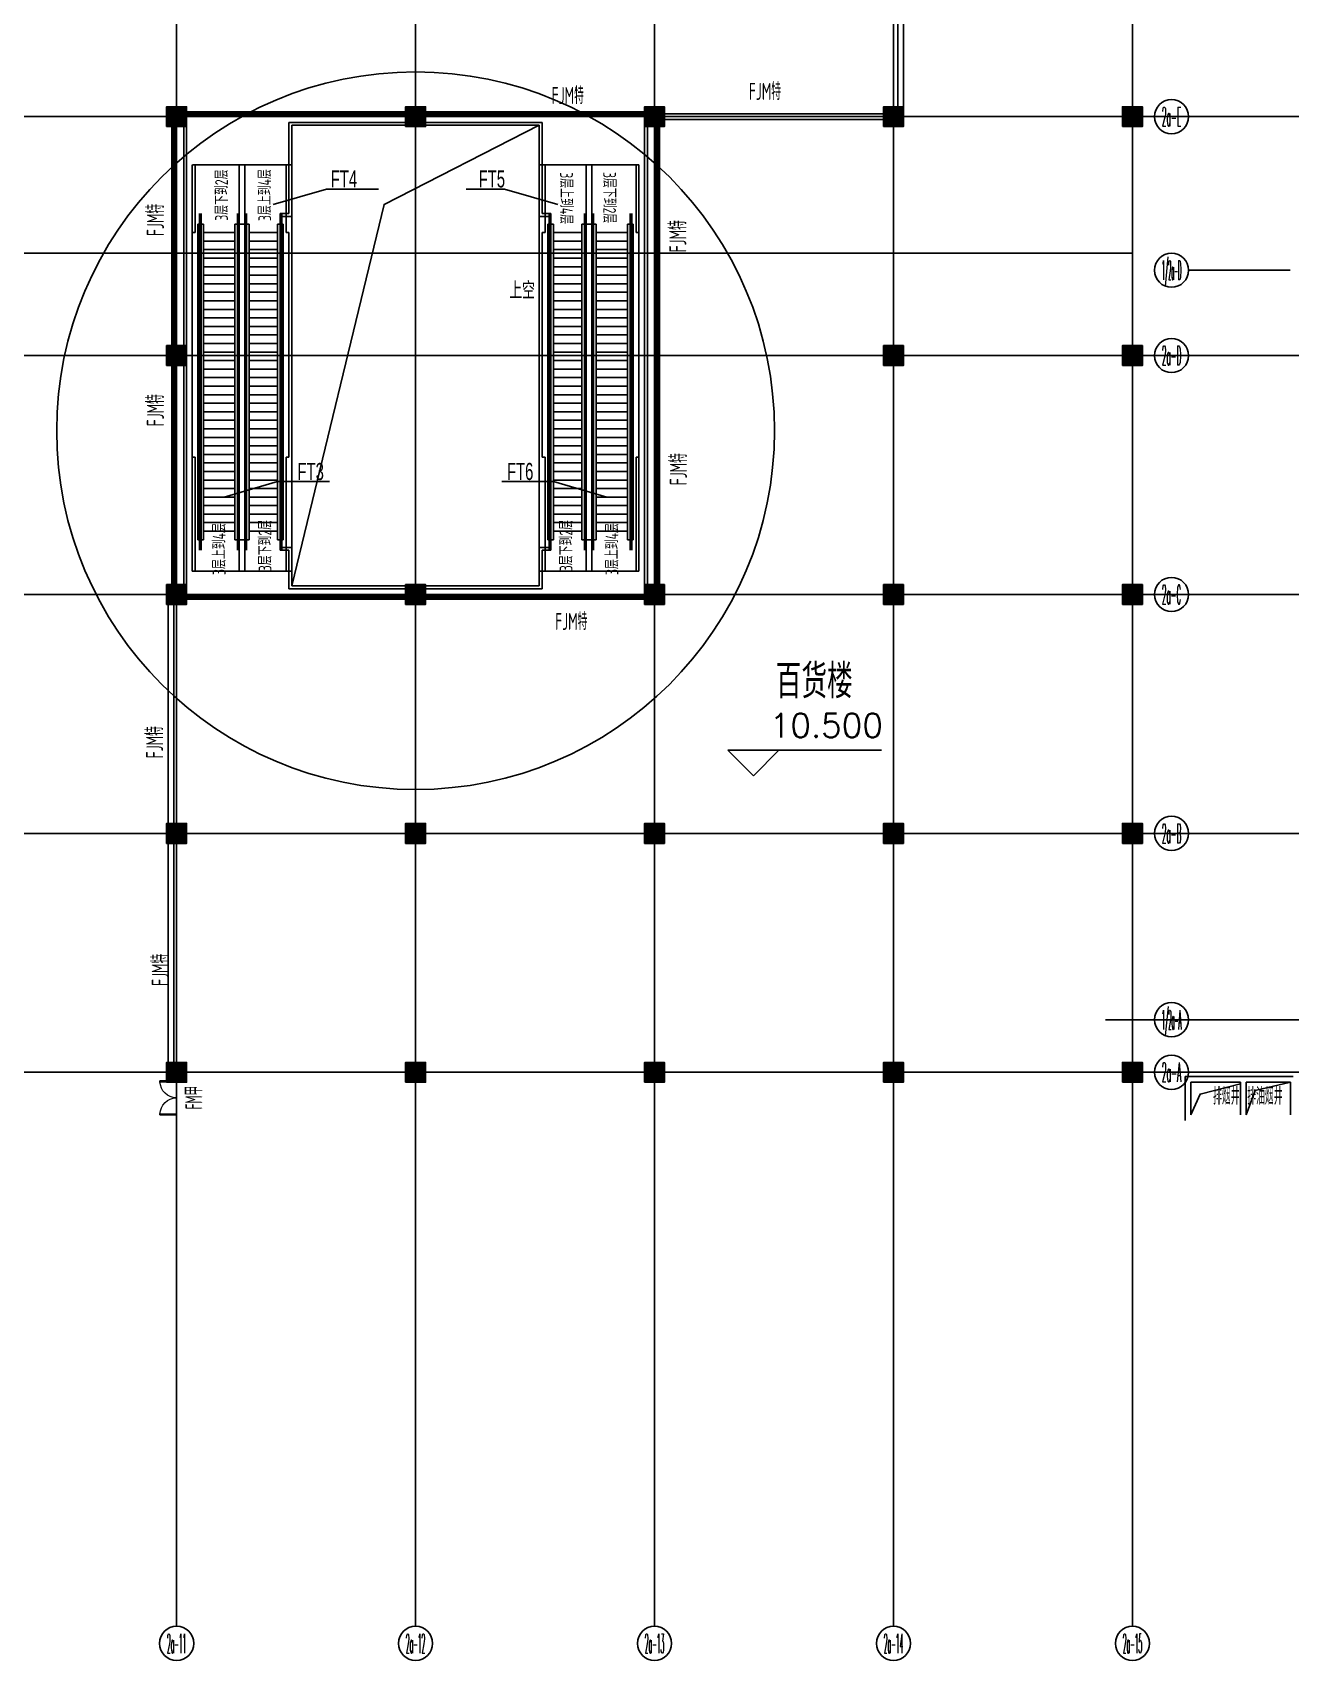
# Model space of a CAD drawing. Header units: metres. Extents: x -605703 to 859526, y 36355 to 746455.
# Drawn here: x -478873 to -434656, y 603237 to 660473 of the extents above; entities that cross this region are included whole.
import ezdxf
from ezdxf.enums import TextEntityAlignment as Align

# ---------------------------------------------------------------- set-up
doc = ezdxf.new("R2010")
doc.units = ezdxf.units.M
doc.linetypes.add('CENTER2', pattern=[2.541, 1.587, -0.318, 0.318, -0.318])
doc.linetypes.add('DASH', pattern=[0.35, 0.25, -0.1])
for name, color, linetype in [('ACS-JZ', 1, 'Continuous'), ('AXIS', 3, 'Continuous'), ('AXIS_TEXT', 7, 'Continuous'), ('COLUMN', 2, 'Continuous'), ('DOTE', 251, 'CENTER2'), ('j-FT', 132, 'Continuous'), ('J-STAIR', 163, 'Continuous'), ('J-TEXT', 7, 'Continuous'), ('j-WINDOW_TEXT', 7, 'Continuous'), ('j-防火卷帘', 66, 'Continuous'), ('PUB_HATCH', 8, 'Continuous'), ('PUB_TEXT', 7, 'Continuous'), ('S-看线', 5, 'Continuous'), ('STAIR', 3, 'Continuous'), ('WALL', 2, 'Continuous'), ('WINDOW', 4, 'Continuous'), ('扶梯', 20, 'Continuous'), ('栏杆', 6, 'Continuous')]:
    doc.layers.add(name, color=color, linetype=linetype)
doc.styles.add('_TCH_AXIS', font='COMPLEX', dxfattribs={"bigfont": 'GBCBIG'})
doc.styles.add('_TCH_DIM', font='simplex_.ttf', dxfattribs={"bigfont": 'GBCBIG'})
doc.styles.add('COMPLEX', font='COMPLEX')
doc.styles.add('HZ', font='rs', dxfattribs={"width": 0.8, "bigfont": 'hztxt'})
doc.styles.add('mobin', font='ros.shx', dxfattribs={"width": 0.55, "bigfont": 'hzdf2.shx'})
doc.styles.add('TSSD_NORM', font='Tssdeng.shx', dxfattribs={"width": 0.7, "bigfont": 'hztxt.shx'})
doc.styles.add('探索者', font='tssdeng.shx', dxfattribs={"width": 0.65, "bigfont": 'tssdchn.shx'})

# ---------------------------------------------------------------- blocks, each defined once
blk = doc.blocks.new('$DorLib2D$00000002')
at = {"color": 0}
for p, q in [((-0.5, 0), (-0.5, 0.4875)), ((-0.475, 0.4875), (-0.5, 0.4875)), ((-0.475, 0), (-0.475, 0.4875)), ((0.475, 0), (0.475, 0.4875)), ((0.475, 0.4875), (0.5, 0.4875)), ((0.5, 0), (0.5, 0.4875)), ((-0.5, 0), (-0.475, 0)), ((0.5, 0), (0.475, 0))]:
    blk.add_line(p, q, dxfattribs=at)
at = {"color": 0, "lineweight": 13}
for centre, start, end in [((-0.4875, 0), 0, 88.53072), ((0.4875, 0), 91.46928, 180)]:
    blk.add_arc(centre, 0.4875, start, end, dxfattribs=at)
blk = doc.blocks.new('_AXISO')
blk.add_circle((0, 0), 0.5)
at = {"layer": 'AXIS_TEXT', "style": 'COMPLEX', "width": 1.041667}
blk.add_attdef('A', text='', height=0.56, dxfattribs=at).set_placement((-0.25, -0.28), (0.25, -0.28), align=Align.FIT)
blk = doc.blocks.new('_FZH')
blk.add_lwpolyline([(-0.5, -0.5), (0.5, -0.5), (0.5, 0.5), (-0.5, 0.5)], close=True)
at = {"layer": 'PUB_HATCH'}
blk.add_solid([(-0.5, -0.5), (0.5, -0.5), (-0.5, 0.5), (0.5, 0.5)], dxfattribs=at)

msp = doc.modelspace()

# ---------------------------------------------------------------- linework, layer by layer
at = {"ltscale": 4, "extrusion": (-1.1827e-23, -1.32164e-09, 1), "elevation": 0}
msp.add_lwpolyline([(-469759, 641016), (-466518, 654433), (-461059, 657216)], dxfattribs=at)
at = {"layer": 'ACS-JZ', "ltscale": 4, "extrusion": (-1.1827e-23, -1.32164e-09, 1)}
msp.add_circle((-465409, 646475, 0), 12616, dxfattribs=at)
at = {"layer": 'AXIS', "extrusion": (-1.1827e-23, -1.32164e-09, 1)}
for p, q in [((-434667, 657516, 0), (-438235, 657516, 0)), ((-434667, 652116, 0), (-438235, 652116, 0)), ((-434667, 649116, 0), (-438235, 649116, 0)), ((-434667, 640716, 0), (-438235, 640716, 0)), ((-434667, 632316, 0), (-438235, 632316, 0)), ((-434667, 625766, 0), (-438235, 625766, 0)), ((-434667, 623916, 0), (-438235, 623916, 0)), ((-473809, 610437, 0), (-473809, 604437, 0)), ((-465409, 610437, 0), (-465409, 604437, 0)), ((-457009, 610437, 0), (-457009, 604437, 0)), ((-448609, 610437, 0), (-448609, 604437, 0)), ((-440209, 610437, 0), (-440209, 604437, 0))]:
    msp.add_line(p, q, dxfattribs=at)
at = {"layer": 'DOTE', "extrusion": (-1.1827e-23, -1.32164e-09, 1)}
for p, q in [((-473809, 610233, 0), (-473809, 682716, 0)), ((-465409, 610233, 0), (-465409, 682716, 0)), ((-457009, 610233, 0), (-457009, 682716, 0)), ((-448609, 610233, 0), (-448609, 682716, 0)), ((-440209, 610233, 0), (-440209, 682716, 0)), ((-527301, 657516, 0), (-321459, 657516, 0)), ((-532609, 652716, 0), (-440209, 652716, 0)), ((-540030, 649116, 0), (-321459, 649116, 0)), ((-541009, 640716, 0), (-321459, 640716, 0)), ((-554126, 632316, 0), (-339409, 632316, 0)), ((-441152, 625766, 0), (-319037, 625766, 0)), ((-515809, 623916, 0), (-347809, 623916, 0))]:
    msp.add_line(p, q, dxfattribs=at)
at = {"layer": 'j-FT', "linetype": 'DASH', "extrusion": (-1.1827e-23, -1.32164e-09, 1)}
for p, q in [((-471609, 641536, 0), (-471609, 655826, 0)), ((-471409, 641536, 0), (-471409, 655826, 0)), ((-459409, 641536, 0), (-459409, 655826, 0)), ((-459209, 641536, 0), (-459209, 655826, 0))]:
    msp.add_line(p, q, dxfattribs=at)
at = {"layer": 'j-FT', "linetype": 'DASH', "extrusion": (-1.1827e-23, -1.32164e-09, 1), "elevation": 0}
for points in [[(-469759, 655826), (-469759, 641536), (-473259, 641536), (-473259, 655826)], [(-469759, 655826), (-469759, 641536), (-473259, 641536), (-473259, 655826)], [(-461059, 655826), (-461059, 641536), (-457559, 641536), (-457559, 655826)]]:
    msp.add_lwpolyline(points, close=True, dxfattribs=at)
at = {"layer": 'J-STAIR', "extrusion": (-1.1827e-23, -1.32164e-09, 1), "elevation": 0}
for points in [[(-470410, 654427), (-468537, 654971), (-466713, 654971)], [(-460409, 654427), (-462281, 654971), (-463625, 654971)], [(-472134, 644141), (-470261, 644685), (-468437, 644685)], [(-458685, 644141), (-460558, 644685), (-462382, 644685)]]:
    msp.add_lwpolyline(points, dxfattribs=at)
at = {"layer": 'j-防火卷帘', "linetype": 'DASH', "extrusion": (-1.1827e-23, -1.32164e-09, 1)}
for p, q in [((-448459, 657866, 0), (-448459, 673966, 0)), ((-448259, 657816, 0), (-448259, 673966, 0)), ((-448959, 657616, 0), (-456659, 657616, 0)), ((-448959, 657416, 0), (-456659, 657416, 0)), ((-474109, 624216, 0), (-474109, 640416, 0)), ((-473909, 624216, 0), (-473909, 640416, 0))]:
    msp.add_line(p, q, dxfattribs=at)
at = {"layer": 'j-防火卷帘', "linetype": 'DASH', "extrusion": (-1.1827e-23, -1.32164e-09, 1), "const_width": 200, "elevation": 0}
msp.add_lwpolyline([(-473909, 657616), (-456909, 657616), (-456909, 640616), (-473909, 640616)], close=True, dxfattribs=at)
at = {"layer": 'PUB_TEXT', "extrusion": (-1.1827e-23, -1.32164e-09, 1)}
for p, q in [((-453534, 634340, 0), (-454434, 635240, 0)), ((-454434, 635240, 0), (-449034, 635240, 0)), ((-453534, 634340, 0), (-452634, 635240, 0))]:
    msp.add_line(p, q, dxfattribs=at)
at = {"layer": 'S-看线', "ltscale": 4, "extrusion": (-1.1827e-23, -1.32164e-09, 1), "elevation": 0}
for points in [[(-438159, 622416), (-437830, 623148), (-436409, 623516)], [(-436209, 622416), (-435900, 623271), (-434659, 623566)]]:
    msp.add_lwpolyline(points, dxfattribs=at)
at = {"layer": 'STAIR', "extrusion": (-1.1827e-23, -1.32164e-09, 1)}
for p, q in [((-469959, 655826, 0), (-473159, 655826, 0)), ((-473159, 655826, 0), (-473159, 653441, 0)), ((-469959, 653441, 0), (-469959, 655826, 0)), ((-460859, 653441, 0), (-460859, 655826, 0)), ((-460859, 655826, 0), (-457659, 655826, 0)), ((-457659, 655826, 0), (-457659, 653441, 0)), ((-473059, 642641, 0), (-473059, 653741, 0)), ((-473059, 653741, 0), (-472859, 653741, 0)), ((-473009, 642271, 0), (-473009, 654111, 0)), ((-472979, 642271, 0), (-472979, 654111, 0)), ((-472949, 642271, 0), (-472949, 654111, 0)), ((-472859, 653741, 0), (-472859, 642641, 0)), ((-471759, 653741, 0), (-471259, 653741, 0)), ((-471759, 642641, 0), (-471759, 653741, 0)), ((-471669, 642271, 0), (-471669, 654111, 0)), ((-471639, 642271, 0), (-471639, 654111, 0)), ((-471609, 642271, 0), (-471609, 654111, 0)), ((-471409, 642271, 0), (-471409, 654111, 0)), ((-471379, 642271, 0), (-471379, 654111, 0)), ((-471349, 642271, 0), (-471349, 654111, 0)), ((-471259, 653741, 0), (-471259, 642641, 0)), ((-470059, 653741, 0), (-470259, 653741, 0)), ((-470259, 653741, 0), (-470259, 642641, 0)), ((-470169, 642271, 0), (-470169, 654111, 0)), ((-470139, 642271, 0), (-470139, 654111, 0)), ((-470109, 642271, 0), (-470109, 654111, 0)), ((-470059, 642641, 0), (-470059, 653741, 0)), ((-460759, 642641, 0), (-460759, 653741, 0)), ((-460759, 653741, 0), (-460559, 653741, 0)), ((-460709, 642271, 0), (-460709, 654111, 0)), ((-460679, 642271, 0), (-460679, 654111, 0)), ((-460649, 642271, 0), (-460649, 654111, 0)), ((-460559, 653741, 0), (-460559, 642641, 0)), ((-459059, 653741, 0), (-459559, 653741, 0)), ((-459559, 653741, 0), (-459559, 642641, 0)), ((-459469, 642271, 0), (-459469, 654111, 0)), ((-459439, 642271, 0), (-459439, 654111, 0)), ((-459409, 642271, 0), (-459409, 654111, 0)), ((-459209, 642271, 0), (-459209, 654111, 0)), ((-459179, 642271, 0), (-459179, 654111, 0)), ((-459149, 642271, 0), (-459149, 654111, 0)), ((-459059, 642641, 0), (-459059, 653741, 0)), ((-457759, 653741, 0), (-457959, 653741, 0)), ((-457959, 653741, 0), (-457959, 642641, 0)), ((-457869, 642271, 0), (-457869, 654111, 0)), ((-457839, 642271, 0), (-457839, 654111, 0)), ((-457809, 642271, 0), (-457809, 654111, 0)), ((-457759, 642641, 0), (-457759, 653741, 0)), ((-473159, 653441, 0), (-473259, 653441, 0)), ((-473259, 653441, 0), (-473259, 645541, 0)), ((-472859, 653441, 0), (-471759, 653441, 0)), ((-472859, 653141, 0), (-471759, 653141, 0)), ((-470259, 653441, 0), (-471259, 653441, 0)), ((-470259, 653141, 0), (-471259, 653141, 0)), ((-469859, 653441, 0), (-469959, 653441, 0)), ((-469859, 645541, 0), (-469859, 653441, 0)), ((-460959, 645541, 0), (-460959, 653441, 0)), ((-460959, 653441, 0), (-460859, 653441, 0)), ((-460559, 653441, 0), (-459559, 653441, 0)), ((-460559, 653141, 0), (-459559, 653141, 0)), ((-457959, 653441, 0), (-459059, 653441, 0)), ((-457959, 653141, 0), (-459059, 653141, 0)), ((-457659, 653441, 0), (-457559, 653441, 0)), ((-457559, 653441, 0), (-457559, 645541, 0)), ((-472859, 652841, 0), (-471759, 652841, 0)), ((-472859, 652541, 0), (-471759, 652541, 0)), ((-470259, 652841, 0), (-471259, 652841, 0)), ((-470259, 652541, 0), (-471259, 652541, 0)), ((-460559, 652841, 0), (-459559, 652841, 0)), ((-460559, 652541, 0), (-459559, 652541, 0)), ((-457959, 652841, 0), (-459059, 652841, 0)), ((-457959, 652541, 0), (-459059, 652541, 0)), ((-472859, 652241, 0), (-471759, 652241, 0)), ((-472859, 651941, 0), (-471759, 651941, 0)), ((-470259, 652241, 0), (-471259, 652241, 0)), ((-470259, 651941, 0), (-471259, 651941, 0)), ((-460559, 652241, 0), (-459559, 652241, 0)), ((-460559, 651941, 0), (-459559, 651941, 0)), ((-457959, 652241, 0), (-459059, 652241, 0)), ((-457959, 651941, 0), (-459059, 651941, 0)), ((-472859, 651641, 0), (-471759, 651641, 0)), ((-470259, 651641, 0), (-471259, 651641, 0)), ((-460559, 651641, 0), (-459559, 651641, 0)), ((-457959, 651641, 0), (-459059, 651641, 0)), ((-472859, 651341, 0), (-471759, 651341, 0)), ((-472859, 651041, 0), (-471759, 651041, 0)), ((-470259, 651341, 0), (-471259, 651341, 0)), ((-470259, 651041, 0), (-471259, 651041, 0)), ((-460559, 651341, 0), (-459559, 651341, 0)), ((-460559, 651041, 0), (-459559, 651041, 0)), ((-457959, 651341, 0), (-459059, 651341, 0)), ((-457959, 651041, 0), (-459059, 651041, 0)), ((-472859, 650741, 0), (-471759, 650741, 0)), ((-472859, 650441, 0), (-471759, 650441, 0)), ((-470259, 650741, 0), (-471259, 650741, 0)), ((-470259, 650441, 0), (-471259, 650441, 0)), ((-460559, 650741, 0), (-459559, 650741, 0)), ((-460559, 650441, 0), (-459559, 650441, 0)), ((-457959, 650741, 0), (-459059, 650741, 0)), ((-457959, 650441, 0), (-459059, 650441, 0)), ((-472859, 650141, 0), (-471759, 650141, 0)), ((-472859, 649841, 0), (-471759, 649841, 0)), ((-470259, 650141, 0), (-471259, 650141, 0)), ((-470259, 649841, 0), (-471259, 649841, 0)), ((-460559, 650141, 0), (-459559, 650141, 0)), ((-460559, 649841, 0), (-459559, 649841, 0)), ((-457959, 650141, 0), (-459059, 650141, 0)), ((-457959, 649841, 0), (-459059, 649841, 0)), ((-472859, 649541, 0), (-471759, 649541, 0)), ((-472859, 649241, 0), (-471759, 649241, 0)), ((-470259, 649541, 0), (-471259, 649541, 0)), ((-470259, 649241, 0), (-471259, 649241, 0)), ((-460559, 649541, 0), (-459559, 649541, 0)), ((-460559, 649241, 0), (-459559, 649241, 0)), ((-457959, 649541, 0), (-459059, 649541, 0)), ((-457959, 649241, 0), (-459059, 649241, 0)), ((-472859, 648941, 0), (-471759, 648941, 0)), ((-472859, 648641, 0), (-471759, 648641, 0)), ((-470259, 648941, 0), (-471259, 648941, 0)), ((-470259, 648641, 0), (-471259, 648641, 0)), ((-460559, 648941, 0), (-459559, 648941, 0)), ((-460559, 648641, 0), (-459559, 648641, 0)), ((-457959, 648941, 0), (-459059, 648941, 0)), ((-457959, 648641, 0), (-459059, 648641, 0)), ((-472859, 648341, 0), (-471759, 648341, 0)), ((-472859, 648041, 0), (-471759, 648041, 0)), ((-470259, 648341, 0), (-471259, 648341, 0)), ((-470259, 648041, 0), (-471259, 648041, 0)), ((-460559, 648341, 0), (-459559, 648341, 0)), ((-460559, 648041, 0), (-459559, 648041, 0)), ((-457959, 648341, 0), (-459059, 648341, 0)), ((-457959, 648041, 0), (-459059, 648041, 0)), ((-472859, 647741, 0), (-471759, 647741, 0)), ((-472859, 647441, 0), (-471759, 647441, 0)), ((-470259, 647741, 0), (-471259, 647741, 0)), ((-470259, 647441, 0), (-471259, 647441, 0)), ((-460559, 647741, 0), (-459559, 647741, 0)), ((-460559, 647441, 0), (-459559, 647441, 0)), ((-457959, 647741, 0), (-459059, 647741, 0)), ((-457959, 647441, 0), (-459059, 647441, 0)), ((-472859, 647141, 0), (-471759, 647141, 0)), ((-472859, 646841, 0), (-471759, 646841, 0)), ((-470259, 647141, 0), (-471259, 647141, 0)), ((-470259, 646841, 0), (-471259, 646841, 0)), ((-460559, 647141, 0), (-459559, 647141, 0)), ((-460559, 646841, 0), (-459559, 646841, 0)), ((-457959, 647141, 0), (-459059, 647141, 0)), ((-457959, 646841, 0), (-459059, 646841, 0)), ((-472859, 646541, 0), (-471759, 646541, 0)), ((-472859, 646241, 0), (-471759, 646241, 0)), ((-470259, 646541, 0), (-471259, 646541, 0)), ((-470259, 646241, 0), (-471259, 646241, 0)), ((-460559, 646541, 0), (-459559, 646541, 0)), ((-460559, 646241, 0), (-459559, 646241, 0)), ((-457959, 646541, 0), (-459059, 646541, 0)), ((-457959, 646241, 0), (-459059, 646241, 0)), ((-472859, 645941, 0), (-471759, 645941, 0)), ((-472859, 645641, 0), (-471759, 645641, 0)), ((-470259, 645941, 0), (-471259, 645941, 0)), ((-470259, 645641, 0), (-471259, 645641, 0)), ((-460559, 645941, 0), (-459559, 645941, 0)), ((-460559, 645641, 0), (-459559, 645641, 0)), ((-457959, 645941, 0), (-459059, 645941, 0)), ((-457959, 645641, 0), (-459059, 645641, 0)), ((-473259, 645541, 0), (-473159, 645541, 0)), ((-473159, 645541, 0), (-473159, 641536, 0)), ((-472859, 645341, 0), (-471759, 645341, 0)), ((-470259, 645341, 0), (-471259, 645341, 0)), ((-469959, 641536, 0), (-469959, 645541, 0)), ((-469959, 645541, 0), (-469859, 645541, 0)), ((-460859, 645541, 0), (-460959, 645541, 0)), ((-460859, 641536, 0), (-460859, 645541, 0)), ((-460559, 645341, 0), (-459559, 645341, 0)), ((-457959, 645341, 0), (-459059, 645341, 0)), ((-457559, 645541, 0), (-457659, 645541, 0)), ((-457659, 645541, 0), (-457659, 641536, 0)), ((-472859, 645041, 0), (-471759, 645041, 0)), ((-472859, 644741, 0), (-471759, 644741, 0)), ((-470259, 645041, 0), (-471259, 645041, 0)), ((-470259, 644741, 0), (-471259, 644741, 0)), ((-460559, 645041, 0), (-459559, 645041, 0)), ((-460559, 644741, 0), (-459559, 644741, 0)), ((-457959, 645041, 0), (-459059, 645041, 0)), ((-457959, 644741, 0), (-459059, 644741, 0)), ((-472859, 644441, 0), (-471759, 644441, 0)), ((-472859, 644141, 0), (-471759, 644141, 0)), ((-470259, 644441, 0), (-471259, 644441, 0)), ((-470259, 644141, 0), (-471259, 644141, 0)), ((-460559, 644441, 0), (-459559, 644441, 0)), ((-460559, 644141, 0), (-459559, 644141, 0)), ((-457959, 644441, 0), (-459059, 644441, 0)), ((-457959, 644141, 0), (-459059, 644141, 0)), ((-472859, 643841, 0), (-471759, 643841, 0)), ((-472859, 643541, 0), (-471759, 643541, 0)), ((-470259, 643841, 0), (-471259, 643841, 0)), ((-470259, 643541, 0), (-471259, 643541, 0)), ((-460559, 643841, 0), (-459559, 643841, 0)), ((-460559, 643541, 0), (-459559, 643541, 0)), ((-457959, 643841, 0), (-459059, 643841, 0)), ((-457959, 643541, 0), (-459059, 643541, 0)), ((-472859, 643241, 0), (-471759, 643241, 0)), ((-472859, 642941, 0), (-471759, 642941, 0)), ((-470259, 643241, 0), (-471259, 643241, 0)), ((-470259, 642941, 0), (-471259, 642941, 0)), ((-460559, 643241, 0), (-459559, 643241, 0)), ((-460559, 642941, 0), (-459559, 642941, 0)), ((-457959, 643241, 0), (-459059, 643241, 0)), ((-457959, 642941, 0), (-459059, 642941, 0)), ((-472859, 642641, 0), (-473059, 642641, 0)), ((-471259, 642641, 0), (-471759, 642641, 0)), ((-470259, 642641, 0), (-470059, 642641, 0)), ((-460559, 642641, 0), (-460759, 642641, 0)), ((-459559, 642641, 0), (-459059, 642641, 0)), ((-457959, 642641, 0), (-457759, 642641, 0)), ((-473159, 641536, 0), (-469959, 641536, 0)), ((-457659, 641536, 0), (-460859, 641536, 0))]:
    msp.add_line(p, q, dxfattribs=at)
at = {"layer": 'WALL', "extrusion": (-1.1827e-23, -1.32164e-09, 1)}
for p, q in [((-473909, 624216, 0), (-473909, 623616, 0)), ((-473709, 624216, 0), (-473909, 624216, 0)), ((-473709, 623616, 0), (-473709, 624216, 0)), ((-473909, 623616, 0), (-473709, 623616, 0)), ((-438359, 623766, 0), (-436309, 623766, 0)), ((-438359, 623766, 0), (-438359, 622216, 0)), ((-438159, 623566, 0), (-436409, 623566, 0)), ((-438159, 623566, 0), (-438159, 622416, 0)), ((-436409, 623566, 0), (-436409, 622416, 0)), ((-436309, 623766, 0), (-434559, 623766, 0)), ((-436209, 623566, 0), (-436209, 622416, 0)), ((-436209, 623566, 0), (-434659, 623566, 0)), ((-434659, 623566, 0), (-434659, 622416, 0))]:
    msp.add_line(p, q, dxfattribs=at)
at = {"layer": '栏杆', "ltscale": 1.5, "extrusion": (-1.1827e-23, -1.32164e-09, 1)}
for p, q in [((-473559, 657216, 0), (-473559, 641066, 0)), ((-473459, 657216, 0), (-473459, 641066, 0)), ((-469859, 657316, 0), (-460959, 657316, 0)), ((-469859, 657316, 0), (-469859, 654111, 0)), ((-469759, 657216, 0), (-461059, 657216, 0)), ((-469759, 657216, 0), (-469759, 654011, 0)), ((-461059, 657216, 0), (-461059, 654011, 0)), ((-460959, 657316, 0), (-460959, 654111, 0)), ((-457359, 657216, 0), (-457359, 654111, 0)), ((-457359, 657216, 0), (-457359, 641066, 0)), ((-457259, 657216, 0), (-457259, 654011, 0)), ((-457259, 657216, 0), (-457259, 641066, 0)), ((-470169, 654111, 0), (-469859, 654111, 0)), ((-470169, 654011, 0), (-469759, 654011, 0)), ((-460649, 654011, 0), (-461059, 654011, 0)), ((-460649, 654111, 0), (-460959, 654111, 0)), ((-470169, 642371, 0), (-469759, 642371, 0)), ((-470169, 642271, 0), (-469859, 642271, 0)), ((-469859, 640916, 0), (-469859, 642271, 0)), ((-469759, 641016, 0), (-469759, 642371, 0)), ((-461059, 641016, 0), (-461059, 642371, 0)), ((-460649, 642371, 0), (-461059, 642371, 0)), ((-460959, 640916, 0), (-460959, 642271, 0)), ((-460649, 642271, 0), (-460959, 642271, 0)), ((-460959, 640916, 0), (-469859, 640916, 0)), ((-461059, 641016, 0), (-469759, 641016, 0))]:
    msp.add_line(p, q, dxfattribs=at)

# ---------------------------------------------------------------- block references
at = {"layer": 'AXIS', "extrusion": (-1.1827e-23, -1.32164e-09, 1)}
ref = msp.add_blockref('_AXISO', (-438835, 657516, 0), dxfattribs=dict(at, xscale=1200, yscale=1200, zscale=1200))
ref.add_attrib('A', '2a-E', dxfattribs={"layer": 'AXIS_TEXT', "ltscale": 4, "extrusion": (-1.1827e-23, -1.32164e-09, 1), "height": 678.8, "style": '_TCH_AXIS', "width": 0.256098}).set_placement((-439174, 657176, 0), (-438495, 657176, 0), align=Align.FIT)
ref = msp.add_blockref('_AXISO', (-438835, 652116, 0), dxfattribs=dict(at, xscale=1200, yscale=1200, zscale=1200))
ref.add_attrib('A', '1/2a-D', dxfattribs={"layer": 'AXIS_TEXT', "ltscale": 4, "extrusion": (-1.1827e-23, -1.32164e-09, 1), "height": 678.8, "style": '_TCH_AXIS', "width": 0.175}).set_placement((-439174, 651776, 0), (-438495, 651776, 0), align=Align.FIT)
ref = msp.add_blockref('_AXISO', (-438835, 649116, 0), dxfattribs=dict(at, xscale=1200, yscale=1200, zscale=1200))
ref.add_attrib('A', '2a-D', dxfattribs={"layer": 'AXIS_TEXT', "ltscale": 4, "extrusion": (-1.1827e-23, -1.32164e-09, 1), "height": 678.8, "style": '_TCH_AXIS', "width": 0.253012}).set_placement((-439174, 648776, 0), (-438495, 648776, 0), align=Align.FIT)
ref = msp.add_blockref('_AXISO', (-438835, 640716, 0), dxfattribs=dict(at, xscale=1200, yscale=1200, zscale=1200))
ref.add_attrib('A', '2a-C', dxfattribs={"layer": 'AXIS_TEXT', "ltscale": 4, "extrusion": (-1.1827e-23, -1.32164e-09, 1), "height": 678.8, "style": '_TCH_AXIS', "width": 0.259259}).set_placement((-439174, 640376, 0), (-438495, 640376, 0), align=Align.FIT)
ref = msp.add_blockref('_AXISO', (-438835, 632316, 0), dxfattribs=dict(at, xscale=1200, yscale=1200, zscale=1200))
ref.add_attrib('A', '2a-B', dxfattribs={"layer": 'AXIS_TEXT', "ltscale": 4, "extrusion": (-1.1827e-23, -1.32164e-09, 1), "height": 678.8, "style": '_TCH_AXIS', "width": 0.253012}).set_placement((-439174, 631976, 0), (-438495, 631976, 0), align=Align.FIT)
ref = msp.add_blockref('_AXISO', (-438835, 625766, 0), dxfattribs=dict(at, xscale=1200, yscale=1200, zscale=1200))
ref.add_attrib('A', '1/2a-A', dxfattribs={"layer": 'AXIS_TEXT', "ltscale": 4, "extrusion": (-1.1827e-23, -1.32164e-09, 1), "height": 678.8, "style": '_TCH_AXIS', "width": 0.173554}).set_placement((-439174, 625426, 0), (-438495, 625426, 0), align=Align.FIT)
ref = msp.add_blockref('_AXISO', (-438835, 623916, 0), dxfattribs=dict(at, xscale=1200, yscale=1200, zscale=1200))
ref.add_attrib('A', '2a-A', dxfattribs={"layer": 'AXIS_TEXT', "ltscale": 4, "extrusion": (-1.1827e-23, -1.32164e-09, 1), "height": 678.8, "style": '_TCH_AXIS', "width": 0.25}).set_placement((-439174, 623576, 0), (-438495, 623576, 0), align=Align.FIT)
ref = msp.add_blockref('_AXISO', (-473809, 603837, 0), dxfattribs=dict(at, xscale=1200, yscale=1200, zscale=1200))
ref.add_attrib('A', '2a-11', dxfattribs={"layer": 'AXIS_TEXT', "ltscale": 4, "extrusion": (-1.1827e-23, -1.32164e-09, 1), "height": 678.8, "style": '_TCH_AXIS', "width": 0.233333}).set_placement((-474149, 603497, 0), (-473470, 603497, 0), align=Align.FIT)
ref = msp.add_blockref('_AXISO', (-465409, 603837, 0), dxfattribs=dict(at, xscale=1200, yscale=1200, zscale=1200))
ref.add_attrib('A', '2a-12', dxfattribs={"layer": 'AXIS_TEXT', "ltscale": 4, "extrusion": (-1.1827e-23, -1.32164e-09, 1), "height": 678.8, "style": '_TCH_AXIS', "width": 0.221053}).set_placement((-465749, 603497, 0), (-465070, 603497, 0), align=Align.FIT)
ref = msp.add_blockref('_AXISO', (-457009, 603837, 0), dxfattribs=dict(at, xscale=1200, yscale=1200, zscale=1200))
ref.add_attrib('A', '2a-13', dxfattribs={"layer": 'AXIS_TEXT', "ltscale": 4, "extrusion": (-1.1827e-23, -1.32164e-09, 1), "height": 678.8, "style": '_TCH_AXIS', "width": 0.221053}).set_placement((-457349, 603497, 0), (-456670, 603497, 0), align=Align.FIT)
ref = msp.add_blockref('_AXISO', (-448609, 603837, 0), dxfattribs=dict(at, xscale=1200, yscale=1200, zscale=1200))
ref.add_attrib('A', '2a-14', dxfattribs={"layer": 'AXIS_TEXT', "ltscale": 4, "extrusion": (-1.1827e-23, -1.32164e-09, 1), "height": 678.8, "style": '_TCH_AXIS', "width": 0.216495}).set_placement((-448949, 603497, 0), (-448270, 603497, 0), align=Align.FIT)
ref = msp.add_blockref('_AXISO', (-440209, 603837, 0), dxfattribs=dict(at, xscale=1200, yscale=1200, zscale=1200))
ref.add_attrib('A', '2a-15', dxfattribs={"layer": 'AXIS_TEXT', "ltscale": 4, "extrusion": (-1.1827e-23, -1.32164e-09, 1), "height": 678.8, "style": '_TCH_AXIS', "width": 0.221053}).set_placement((-440549, 603497, 0), (-439870, 603497, 0), align=Align.FIT)
at = {"layer": 'COLUMN', "extrusion": (-1.1827e-23, -1.32164e-09, 1)}
for p, xscale, yscale, zscale in [((-473809, 657516, 0), 700, 700, 700), ((-465409, 657516, 0), 700, 700, 700), ((-457009, 657516, 0), 700, 700, 700), ((-448609, 657516, 0), 700, 700, 700), ((-440209, 657516, 0), 700, 699.9999999995343, 699.9999999995343), ((-473809, 649116, 0), 700, 700, 700), ((-448609, 649116, 0), 700, 700, 700), ((-440209, 649116, 0), 700.0000000004657, 699.9999999995343, 699.9999999995343), ((-473809, 640716, 0), 700.0000000004657, 700.0000000004657, 700.0000000004657), ((-457009, 640716, 0), 700, 699.9999999995343, 699.9999999995343), ((-448609, 640716, 0), 700.0000000004657, 700, 700), ((-440209, 640716, 0), 700, 699.9999999995343, 699.9999999995343), ((-473809, 632316, 0), 700, 700, 700), ((-465409, 632316, 0), 700, 700, 700), ((-457009, 632316, 0), 700.0000000004657, 699.9999999995343, 699.9999999995343), ((-440209, 632316, 0), 700, 699.9999999995343, 699.9999999995343), ((-473809, 623916, 0), 700, 699.9999999995343, 699.9999999995343), ((-457009, 623916, 0), 700, 700, 700), ((-448609, 623916, 0), 700, 700, 700), ((-440209, 623916, 0), 700, 700, 700)]:
    msp.add_blockref('_FZH', p, dxfattribs=dict(at, xscale=xscale, yscale=yscale, zscale=zscale))
at = {"layer": 'COLUMN', "extrusion": (-1.1827e-23, -1.32164e-09, 1), "rotation": 359.9999999999619}
for p, xscale, yscale, zscale in [((-465409, 640716, 0), 700, 700.0000000004657, 700.0000000004657), ((-448609, 632316, 0), 700.0000000004657, 700.0000000004657, 700.0000000004657), ((-465409, 623916, 0), 700, 699.9999999995343, 699.9999999995343)]:
    msp.add_blockref('_FZH', p, dxfattribs=dict(at, xscale=xscale, yscale=yscale, zscale=zscale))
at = {"layer": 'WINDOW', "extrusion": (-1.1827e-23, -1.32164e-09, 1), "xscale": -1200.00000000008, "yscale": 1200, "zscale": -1200, "rotation": 89.99997911940915}
msp.add_blockref('$DorLib2D$00000002', (-473809, 623016, 0), dxfattribs=at)

# ---------------------------------------------------------------- texts
at = {"layer": 'J-TEXT', "extrusion": (-1.1827e-23, -1.32164e-09, 1), "style": 'mobin'}
for s, width, p in [('FT4', 0.65, (-468391, 655027, 0)), ('FT5', 0.65, (-463191, 655027, 0)), ('FT3', 0.65, (-469559, 644741, 0)), ('FT6', 0.65, (-462197, 644741, 0)), ('排烟井', 0.4, (-437376, 622776, 3000)), ('排油烟井', 0.4, (-436177, 622776, 3000))]:
    msp.add_text(s, height=600, dxfattribs=dict(at, width=width)).set_placement(p)
at = {"layer": 'j-WINDOW_TEXT', "color": 150, "extrusion": (-1.1827e-23, -1.32164e-09, 1), "style": '探索者', "width": 0.6}
for p in [(-460626, 657960, 0), (-453694, 658103, 0), (-460502, 639467, 0)]:
    msp.add_text('FJM特', height=600, dxfattribs=at).set_placement(p)
at = {"layer": 'j-WINDOW_TEXT', "color": 150, "extrusion": (-1.1827e-23, -1.32164e-09, 1), "style": '探索者'}
for s, width, p in [('FJM特', 0.6, (-474255, 653317, 0)), ('FJM特', 0.6, (-455891, 652744, 0)), ('FJM特', 0.6, (-474255, 646627, 0)), ('FJM特', 0.6, (-455870, 644555, 0)), ('FJM特', 0.6, (-474282, 634954, 0)), ('FJM特', 0.6, (-474082, 626951, 0)), ('FM甲', 0.5, (-472904, 622612, 0))]:
    msp.add_text(s, height=600, rotation=90, dxfattribs=dict(at, width=width)).set_placement(p)
at = {"layer": 'PUB_TEXT', "extrusion": (-1.1827e-23, -1.32164e-09, 1), "style": 'HZ', "width": 0.75}
for s, height, p in [('上空', 600, (-462113, 651108, 0)), ('百货楼', 1200, (-452745, 637064, 0))]:
    msp.add_text(s, height=height, dxfattribs=at).set_placement(p)
at = {"layer": 'PUB_TEXT', "extrusion": (-1.1827e-23, -1.32164e-09, 1), "style": '_TCH_DIM'}
msp.add_text('10.500', height=842.9, dxfattribs=at).set_placement((-452957, 635690, 0))
at = {"layer": '扶梯', "extrusion": (-1.1827e-23, -1.32164e-09, 1), "style": 'TSSD_NORM', "width": 0.7}
for s, rotation, p in [('3层下到2层', 90, (-472005, 653856, 0)), ('3层上到4层', 90, (-470487, 653846, 0)), ('3层上到4层', 270, (-460332, 655561, 0)), ('3层下到2层', 270, (-458814, 655571, 0)), ('3层上到4层', 90, (-472089, 641400, 0)), ('3层下到2层', 90, (-470475, 641534, 0)), ('3层下到2层', 90, (-459894, 641534, 0)), ('3层上到4层', 90, (-458280, 641400, 0))]:
    msp.add_text(s, height=450, rotation=rotation, dxfattribs=at).set_placement(p)

doc.saveas('drawing.dxf')
